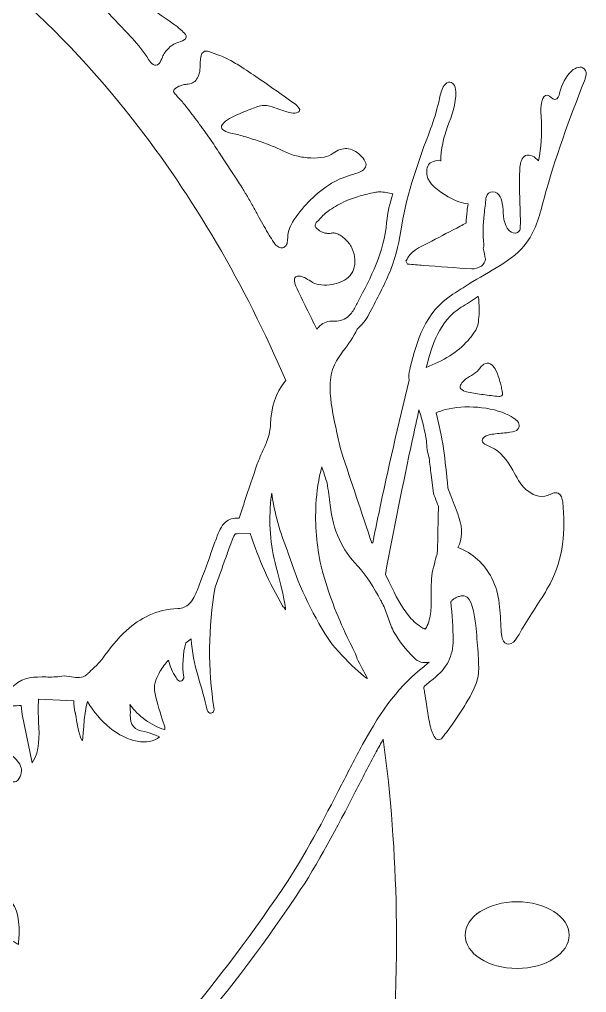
# Model space of a CAD drawing. Header units: millimetres. Extents: x 946 to 1411, y -1945 to 60.
# Drawn here: x 1267.4 to 1377.4, y -255.8 to -66.9 of the extents above; entities that cross this region are included whole.
import ezdxf

# ---------------------------------------------------------------- set-up
doc = ezdxf.new("R2010")
doc.units = ezdxf.units.MM
doc.header["$MEASUREMENT"] = 0
doc.layers.add('Layer 2', color=7, linetype='Continuous')

msp = doc.modelspace()

# ---------------------------------------------------------------- linework, layer by layer
at = {"layer": 'Layer 2', "lineweight": 0}
for points, knots in [([(1073.96, -201), (1072.9, -200.66), (1071.9, -200.04), (1071.29, -199.32), (1069.23, -196.92), (1066.5, -195.7), (1063.18, -195.7), (1063.12, -195.7), (1063.07, -195.7), (1063.02, -195.7), (1060.57, -195.7), (1059.36, -194.58), (1057.89, -192.39), (1057.17, -191.33), (1056.4, -190.29), (1055.66, -189.27), (1054.32, -187.44), (1052.95, -185.57), (1051.83, -183.54), (1051.25, -181.42), (1050.37, -179.5), (1049.22, -177.61), (1049.22, -177.61), (1049.22, -177.62), (1049.22, -177.62), (1049.2, -177.59), (1049.15, -177.5), (1049.14, -177.48), (1049.14, -177.48), (1048.96, -177.2), (1048.96, -177.2), (1048.84, -177.02), (1048.73, -176.83), (1048.61, -176.65), (1048.42, -176.36), (1048.16, -176.07), (1047.86, -175.81), (1047.86, -175.81), (1045.62, -172.97), (1045.62, -172.97), (1044.96, -171.66), (1044.33, -170.31), (1043.52, -169.09), (1042.75, -167.93), (1041.67, -167.06), (1040.49, -166.34), (1039.2, -165.54), (1037.82, -164.87), (1036.63, -163.91), (1036.63, -163.91), (1036.63, -163.91), (1036.63, -163.91), (1036.34, -163.64), (1036.08, -163.35), (1035.85, -163.02), (1035.8, -162.95), (1035.76, -162.88), (1035.71, -162.81), (1035.27, -161.04), (1034.95, -159.28), (1034.15, -157.63), (1033.38, -156.03), (1032.37, -154.57), (1031.32, -153.14), (1030.13, -151.53), (1028.88, -149.95), (1027.89, -148.21), (1027.88, -148.19), (1027.87, -148.18), (1027.86, -148.16), (1027.79, -148.01), (1027.72, -147.86), (1027.65, -147.7), (1027.49, -147.34), (1027.31, -147), (1027.11, -146.66), (1034.62, -125.97), (1044.54, -107.1), (1056.69, -90.42), (1071.48, -70.11), (1088.83, -54.08), (1108.24, -42.75), (1128.3, -31.06), (1149.71, -24.93), (1171.88, -24.53), (1172.64, -24.52), (1173.4, -24.51), (1174.16, -24.51), (1195.53, -24.51), (1216.36, -29.87), (1236.12, -40.47), (1255.93, -51.09), (1273.83, -66.5), (1289.33, -86.26), (1301.14, -101.32), (1311.09, -118.33), (1319.05, -137.01), (1319.03, -137.04), (1319, -137.08), (1318.97, -137.11), (1317.1, -139.48), (1316.22, -142.09), (1316.11, -145.55), (1316.07, -146.51), (1315.86, -147.57), (1315.46, -148.67), (1315.18, -149.43), (1314.84, -150.17), (1314.51, -150.89), (1314.17, -151.64), (1313.81, -152.41), (1313.54, -153.2), (1312.67, -155.66), (1311.87, -158.09), (1311.02, -160.67), (1310.68, -161.67), (1310.35, -162.69), (1310, -163.73), (1308.84, -163.6), (1308.01, -163.92), (1307.38, -164.5), (1306.55, -165.22), (1306.04, -166.39), (1305.59, -167.65), (1305.24, -168.61), (1304.89, -169.57), (1304.55, -170.53), (1303.71, -172.86), (1302.84, -175.28), (1301.91, -177.62), (1301.51, -178.65), (1301.04, -179.67), (1300.32, -180.39), (1299.76, -180.9), (1299.06, -181.24), (1298.12, -181.28), (1293.93, -181.46), (1290.76, -183.15), (1288.16, -185.52), (1286.36, -187.14), (1284.84, -189.09), (1283.43, -191.1), (1282.98, -191.73), (1282.39, -192.26), (1281.82, -192.78), (1281.43, -193.14), (1281.02, -193.5), (1280.66, -193.9), (1280.6, -193.97), (1280.54, -194.03), (1280.47, -194.09), (1279.54, -194.9), (1278.53, -194.72), (1277.47, -194.54), (1276.85, -194.43), (1276.21, -194.31), (1275.59, -194.42), (1274.59, -194.6), (1273.53, -194.58), (1272.5, -194.57), (1270.37, -194.55), (1268.19, -194.52), (1266.4, -196.15), (1266.15, -196.36), (1265.92, -196.6), (1265.69, -196.88), (1265.6, -196.93), (1265.47, -196.95), (1265.33, -196.96), (1265.24, -196.97), (1265.14, -196.98), (1265.05, -197), (1265.05, -197), (1264.66, -197.1), (1264.66, -197.1), (1261.99, -197.78), (1259.25, -198.49), (1257.16, -200.43), (1256.66, -200.88), (1256.19, -201.4), (1255.77, -202.01), (1255.74, -202.05), (1255.71, -202.09), (1255.67, -202.13), (1255.65, -202.14), (1255.63, -202.16), (1255.61, -202.18), (1255.57, -202.21), (1255.53, -202.25), (1255.49, -202.28), (1254.34, -203.36), (1253.19, -203.39), (1251.76, -202.36), (1250.6, -201.52), (1249.31, -200.8), (1247.93, -200.23), (1245.96, -199.41), (1244, -198.67), (1241.92, -197.89), (1241.1, -197.58), (1240.16, -197.23), (1239.32, -196.91), (1239.38, -196.79), (1239.44, -196.67), (1239.5, -196.55), (1239.5, -196.55), (1239.5, -196.55), (1239.5, -196.55), (1239.53, -196.51), (1239.55, -196.46), (1239.58, -196.41), (1239.59, -196.39), (1239.6, -196.37), (1239.61, -196.35), (1239.87, -195.86), (1240.13, -195.36), (1240.41, -194.88), (1240.96, -193.93), (1241.49, -192.97), (1242.01, -192), (1242.26, -191.52), (1242.52, -191.04), (1242.76, -190.55), (1243.26, -189.58), (1243.74, -188.6), (1244.2, -187.61), (1244.88, -186.13), (1245.53, -184.64), (1246.13, -183.13), (1250.35, -172.56), (1252.49, -161.3), (1252.43, -149.88), (1252.42, -148.25), (1252.37, -146.62), (1252.27, -144.98), (1252.24, -144.38), (1252.19, -143.79), (1252.14, -143.19), (1252.13, -143), (1252.11, -142.82), (1252.1, -142.63), (1252.06, -142.22), (1251.39, -136.2), (1251.31, -135.74), (1251.29, -135.62), (1251.27, -135.49), (1251.25, -135.36), (1251.04, -134.15), (1250.81, -132.95), (1250.55, -131.76), (1250.54, -131.7), (1250.28, -130.52), (1250.15, -130), (1250.13, -129.89), (1250.1, -129.78), (1250.08, -129.67), (1249.96, -129.18), (1249.84, -128.69), (1249.71, -128.21), (1249.68, -128.1), (1249.66, -127.99), (1249.63, -127.89), (1249.49, -127.38), (1249.36, -126.87), (1249.21, -126.37), (1249.19, -126.29), (1249.17, -126.22), (1249.15, -126.15), (1248.47, -123.76), (1247.69, -121.41), (1246.81, -119.09), (1246.8, -119.09), (1246.8, -119.09), (1246.8, -119.09), (1246.59, -118.51), (1246.36, -117.94), (1246.13, -117.37), (1246.12, -117.35), (1246.11, -117.33), (1246.1, -117.31), (1243.17, -110.09), (1239.26, -103.28), (1234.43, -97.03), (1226.96, -87.36), (1218.24, -79.9), (1208.5, -74.86), (1198.64, -69.76), (1187.59, -67.06), (1175.66, -66.85), (1175.16, -66.84), (1174.67, -66.83), (1174.18, -66.83), (1155.63, -66.83), (1139.11, -73.24), (1124.98, -85.89), (1123.51, -87.21), (1122.06, -88.59), (1120.64, -90.04), (1113.19, -97.65), (1107.32, -106.61), (1103.19, -116.67), (1102.1, -119.34), (1101.14, -122.06), (1100.32, -124.82), (1100.31, -124.84), (1100.31, -124.86), (1100.3, -124.87), (1099.87, -126.31), (1099.48, -127.77), (1099.12, -129.23), (1099.12, -129.23), (1099.12, -129.23), (1099.12, -129.24), (1099.02, -129.67), (1098.92, -130.11), (1098.82, -130.54), (1098.79, -130.66), (1098.76, -130.78), (1098.74, -130.9), (1098.65, -131.31), (1098.55, -131.73), (1098.47, -132.14), (1098.45, -132.25), (1098.43, -132.36), (1098.4, -132.46), (1098.25, -133.24), (1098.1, -134.02), (1097.96, -134.81), (1097.93, -134.95), (1097.91, -135.1), (1097.88, -135.24), (1097.83, -135.57), (1097.77, -135.9), (1097.72, -136.24), (1097.68, -136.49), (1097.64, -136.75), (1097.6, -137.01), (1097.56, -137.31), (1097.51, -137.62), (1097.47, -137.92), (1097.43, -138.24), (1097.38, -138.55), (1097.34, -138.87), (1097.31, -139.13), (1097.28, -139.39), (1097.24, -139.65), (1097.18, -140.2), (1097.12, -140.75), (1097.06, -141.31), (1097.04, -141.5), (1097.03, -141.69), (1097.01, -141.88), (1096.97, -142.29), (1096.93, -142.71), (1096.9, -143.13), (1096.88, -143.34), (1096.86, -143.56), (1096.85, -143.78), (1096.82, -144.19), (1096.79, -144.6), (1096.77, -145.02), (1096.76, -145.21), (1096.74, -145.4), (1096.73, -145.59), (1096.7, -146.19), (1096.67, -146.79), (1096.65, -147.4), (1096.65, -147.4), (1096.65, -147.4), (1096.65, -147.4), (1096.61, -148.73), (1096.59, -150.06), (1096.61, -151.39), (1096.62, -152.71), (1096.66, -154.04), (1096.73, -155.36), (1097.16, -163.27), (1098.63, -171.04), (1101.13, -178.53), (1104.57, -188.87), (1109.82, -198.24), (1116.73, -206.38), (1117.08, -206.79), (1117.43, -207.21), (1117.78, -207.63), (1118.13, -208.06), (1118.48, -208.49), (1118.85, -208.94), (1118.85, -208.95), (1118.86, -208.96), (1118.87, -208.97), (1119.2, -209.37), (1119.53, -209.78), (1119.89, -210.22), (1118.03, -210.33), (1116.19, -210.43), (1114.41, -210.53), (1110.2, -210.75), (1106.21, -210.97), (1102.21, -211.38), (1096.05, -212.01), (1091.49, -211.18), (1087.43, -208.69), (1086.85, -208.33), (1086.11, -208.23), (1085.4, -208.13), (1084.88, -208.06), (1084.35, -207.99), (1083.87, -207.82), (1083.87, -207.82), (1083.7, -207.76), (1083.7, -207.76), (1082.72, -207.42), (1081.6, -207.03), (1081.07, -206.29), (1079.16, -203.65), (1076.84, -201.92), (1073.96, -201)], [0, 0, 0, 0, 1, 1, 1, 2, 2, 2, 3, 3, 3, 4, 4, 4, 5, 5, 5, 6, 6, 6, 7, 7, 7, 8, 8, 8, 9, 9, 9, 10, 10, 10, 11, 11, 11, 12, 12, 12, 13, 13, 13, 14, 14, 14, 15, 15, 15, 16, 16, 16, 17, 17, 17, 18, 18, 18, 19, 19, 19, 20, 20, 20, 21, 21, 21, 22, 22, 22, 23, 23, 23, 24, 24, 24, 25, 25, 25, 26, 26, 26, 27, 27, 27, 28, 28, 28, 29, 29, 29, 30, 30, 30, 31, 31, 31, 32, 32, 32, 33, 33, 33, 34, 34, 34, 35, 35, 35, 36, 36, 36, 37, 37, 37, 38, 38, 38, 39, 39, 39, 40, 40, 40, 41, 41, 41, 42, 42, 42, 43, 43, 43, 44, 44, 44, 45, 45, 45, 46, 46, 46, 47, 47, 47, 48, 48, 48, 49, 49, 49, 50, 50, 50, 51, 51, 51, 52, 52, 52, 53, 53, 53, 54, 54, 54, 55, 55, 55, 56, 56, 56, 57, 57, 57, 58, 58, 58, 59, 59, 59, 60, 60, 60, 61, 61, 61, 62, 62, 62, 63, 63, 63, 64, 64, 64, 65, 65, 65, 66, 66, 66, 67, 67, 67, 68, 68, 68, 69, 69, 69, 70, 70, 70, 71, 71, 71, 72, 72, 72, 73, 73, 73, 74, 74, 74, 75, 75, 75, 76, 76, 76, 77, 77, 77, 78, 78, 78, 79, 79, 79, 80, 80, 80, 81, 81, 81, 82, 82, 82, 83, 83, 83, 84, 84, 84, 85, 85, 85, 86, 86, 86, 87, 87, 87, 88, 88, 88, 89, 89, 89, 90, 90, 90, 91, 91, 91, 92, 92, 92, 93, 93, 93, 94, 94, 94, 95, 95, 95, 96, 96, 96, 97, 97, 97, 98, 98, 98, 99, 99, 99, 100, 100, 100, 101, 101, 101, 102, 102, 102, 103, 103, 103, 104, 104, 104, 105, 105, 105, 106, 106, 106, 107, 107, 107, 108, 108, 108, 109, 109, 109, 110, 110, 110, 111, 111, 111, 112, 112, 112, 113, 113, 113, 114, 114, 114, 115, 115, 115, 116, 116, 116, 117, 117, 117, 118, 118, 118, 119, 119, 119, 120, 120, 120, 121, 121, 121, 122, 122, 122, 123, 123, 123, 124, 124, 124, 125, 125, 125, 126, 126, 126, 127, 127, 127, 128, 128, 128, 129, 129, 129, 130, 130, 130, 131, 131, 131, 132, 132, 132, 133, 133, 133, 134, 134, 134, 135, 135, 135, 136, 136, 136, 137, 137, 137, 138, 138, 138, 139, 139, 139, 139]), ([(1290.94, -63.38), (1293.03, -64.83), (1295.12, -66.27), (1297.21, -67.72), (1297.72, -68.08), (1298.22, -68.47), (1298.69, -68.88), (1299.02, -69.16), (1299.32, -69.47), (1299.61, -69.79), (1299.74, -69.94), (1299.78, -70.15), (1299.72, -70.35), (1299.47, -71.13), (1297.95, -71.32), (1297.33, -71.69), (1296.97, -71.9), (1296.64, -72.15), (1296.34, -72.44), (1295.81, -72.94), (1295.39, -73.54), (1295.11, -74.21), (1294.93, -74.64), (1294.79, -75.1), (1294.47, -75.44), (1293.65, -76.31), (1292.87, -75.31), (1292.43, -74.63), (1291.48, -73.18), (1290.42, -71.81), (1289.24, -70.54), (1282.97, -63.7), (1276.26, -57.26), (1269.2, -51.23), (1262.22, -45.28), (1254.78, -40.02), (1247.46, -34.51), (1247.15, -34.27), (1246.84, -34.04), (1246.53, -33.8), (1246.34, -33.66), (1246.14, -33.49), (1246.08, -33.26), (1245.93, -32.59), (1246.95, -32.36), (1247.61, -32.55), (1249.8, -33.17), (1251.59, -34.69), (1253.33, -36.15), (1265.26, -46.17), (1278.16, -54.58), (1290.94, -63.38)], [0, 0, 0, 0, 1, 1, 1, 2, 2, 2, 3, 3, 3, 4, 4, 4, 5, 5, 5, 6, 6, 6, 7, 7, 7, 8, 8, 8, 9, 9, 9, 10, 10, 10, 11, 11, 11, 12, 12, 12, 13, 13, 13, 14, 14, 14, 15, 15, 15, 16, 16, 16, 17, 17, 17, 17]), ([(1300.93, -79.21), (1301.26, -79.04), (1301.54, -78.79), (1301.76, -78.49), (1302, -78.15), (1302.18, -77.76), (1302.28, -77.35), (1302.39, -76.86), (1302.45, -76.36), (1302.45, -75.86), (1302.45, -75.58), (1302.46, -75.31), (1302.48, -75.04), (1302.5, -74.79), (1302.53, -74.53), (1302.58, -74.28), (1302.61, -74.07), (1302.66, -73.87), (1302.71, -73.67), (1302.74, -73.56), (1302.8, -73.46), (1302.88, -73.37), (1303, -73.26), (1303.13, -73.16), (1303.27, -73.07), (1303.37, -73.01), (1303.49, -72.99), (1303.6, -73.01), (1303.78, -73.03), (1303.95, -73.08), (1304.12, -73.13), (1304.81, -73.37), (1305.5, -73.61), (1306.18, -73.85), (1306.84, -74.09), (1307.48, -74.37), (1308.09, -74.71), (1308.92, -75.16), (1309.73, -75.65), (1310.53, -76.16), (1311.75, -76.94), (1312.96, -77.75), (1314.16, -78.58), (1316.32, -80.08), (1318.47, -81.59), (1320.62, -83.11), (1321.04, -83.4), (1321.4, -83.77), (1321.69, -84.19), (1321.77, -84.31), (1321.8, -84.46), (1321.76, -84.59), (1321.72, -84.73), (1321.62, -84.84), (1321.49, -84.9), (1321.07, -85.09), (1320.59, -85.14), (1320.13, -85.04), (1319.36, -84.87), (1318.6, -84.64), (1317.86, -84.36), (1317.23, -84.12), (1316.6, -83.9), (1315.95, -83.71), (1315.58, -83.59), (1315.19, -83.55), (1314.8, -83.57), (1314.39, -83.59), (1313.98, -83.67), (1313.59, -83.8), (1312.82, -84.08), (1312.06, -84.37), (1311.3, -84.67), (1310.23, -85.11), (1309.18, -85.59), (1308.15, -86.11), (1307.58, -86.4), (1307.09, -86.82), (1306.7, -87.32), (1306.49, -87.61), (1306.53, -88.01), (1306.8, -88.25), (1307.17, -88.58), (1307.63, -88.8), (1308.12, -88.89), (1308.94, -89.05), (1309.76, -89.25), (1310.57, -89.48), (1311.57, -89.77), (1312.56, -90.07), (1313.54, -90.41), (1314.51, -90.74), (1315.48, -91.09), (1316.44, -91.47), (1317.19, -91.76), (1317.92, -92.09), (1318.64, -92.46), (1319.43, -92.86), (1320.27, -93.17), (1321.14, -93.38), (1322.06, -93.61), (1323, -93.74), (1323.94, -93.78), (1324.8, -93.82), (1325.67, -93.77), (1326.51, -93.63), (1327.15, -93.52), (1327.76, -93.26), (1328.27, -92.87), (1328.68, -92.56), (1329.13, -92.32), (1329.61, -92.14), (1330.03, -91.98), (1330.48, -91.92), (1330.93, -91.95), (1331.39, -91.98), (1331.84, -92.11), (1332.24, -92.33), (1332.71, -92.57), (1333.14, -92.88), (1333.53, -93.25), (1333.92, -93.61), (1334.25, -94.04), (1334.5, -94.51), (1334.68, -94.83), (1334.69, -95.22), (1334.52, -95.55), (1334.33, -95.94), (1334.01, -96.25), (1333.62, -96.43), (1332.96, -96.72), (1332.29, -96.96), (1331.59, -97.14), (1330.13, -97.53), (1328.74, -98.16), (1327.48, -99), (1326.01, -99.98), (1324.66, -101.11), (1323.43, -102.37), (1322.28, -103.56), (1321.26, -104.86), (1320.39, -106.26), (1319.76, -107.28), (1319.42, -108.46), (1319.42, -109.66), (1319.42, -109.98), (1319.35, -110.3), (1319.22, -110.59), (1319.1, -110.84), (1318.9, -111.04), (1318.66, -111.15), (1318.42, -111.26), (1318.15, -111.28), (1317.9, -111.19), (1317.62, -111.1), (1317.36, -110.93), (1317.16, -110.72), (1316.99, -110.53), (1316.84, -110.34), (1316.7, -110.13), (1316.41, -109.67), (1316.13, -109.21), (1315.85, -108.74), (1315.51, -108.19), (1315.18, -107.63), (1314.87, -107.07), (1314.52, -106.47), (1314.19, -105.86), (1313.86, -105.25), (1313.51, -104.6), (1313.15, -103.96), (1312.79, -103.32), (1312.4, -102.64), (1312.01, -101.96), (1311.62, -101.28), (1311.26, -100.66), (1310.89, -100.05), (1310.51, -99.44), (1310.25, -99), (1309.98, -98.58), (1309.69, -98.15), (1309.43, -97.76), (1309.17, -97.36), (1308.9, -96.97), (1308.58, -96.47), (1308.25, -95.97), (1307.92, -95.47), (1307.58, -94.96), (1307.25, -94.45), (1306.91, -93.93), (1306.62, -93.48), (1306.33, -93.03), (1306.04, -92.58), (1305.4, -91.6), (1304.75, -90.63), (1304.08, -89.67), (1303.32, -88.59), (1302.54, -87.52), (1301.75, -86.45), (1301.02, -85.47), (1300.28, -84.51), (1299.53, -83.55), (1299.07, -82.97), (1298.59, -82.41), (1298.07, -81.88), (1297.86, -81.66), (1297.66, -81.44), (1297.46, -81.2), (1297.37, -81.09), (1297.31, -80.95), (1297.3, -80.81), (1297.29, -80.68), (1297.33, -80.56), (1297.42, -80.47), (1297.56, -80.33), (1297.72, -80.21), (1297.89, -80.1), (1298.03, -80.01), (1298.18, -79.93), (1298.34, -79.86), (1298.51, -79.79), (1298.69, -79.72), (1298.87, -79.66), (1299.05, -79.61), (1299.23, -79.56), (1299.41, -79.52), (1299.56, -79.49), (1299.72, -79.48), (1299.87, -79.48), (1300.24, -79.47), (1300.6, -79.38), (1300.93, -79.21)], [0, 0, 0, 0, 1, 1, 1, 2, 2, 2, 3, 3, 3, 4, 4, 4, 5, 5, 5, 6, 6, 6, 7, 7, 7, 8, 8, 8, 9, 9, 9, 10, 10, 10, 11, 11, 11, 12, 12, 12, 13, 13, 13, 14, 14, 14, 15, 15, 15, 16, 16, 16, 17, 17, 17, 18, 18, 18, 19, 19, 19, 20, 20, 20, 21, 21, 21, 22, 22, 22, 23, 23, 23, 24, 24, 24, 25, 25, 25, 26, 26, 26, 27, 27, 27, 28, 28, 28, 29, 29, 29, 30, 30, 30, 31, 31, 31, 32, 32, 32, 33, 33, 33, 34, 34, 34, 35, 35, 35, 36, 36, 36, 37, 37, 37, 38, 38, 38, 39, 39, 39, 40, 40, 40, 41, 41, 41, 42, 42, 42, 43, 43, 43, 44, 44, 44, 45, 45, 45, 46, 46, 46, 47, 47, 47, 48, 48, 48, 49, 49, 49, 50, 50, 50, 51, 51, 51, 52, 52, 52, 53, 53, 53, 54, 54, 54, 55, 55, 55, 56, 56, 56, 57, 57, 57, 58, 58, 58, 59, 59, 59, 60, 60, 60, 61, 61, 61, 62, 62, 62, 63, 63, 63, 64, 64, 64, 65, 65, 65, 66, 66, 66, 67, 67, 67, 68, 68, 68, 69, 69, 69, 70, 70, 70, 71, 71, 71, 72, 72, 72, 73, 73, 73, 74, 74, 74, 75, 75, 75, 76, 76, 76, 77, 77, 77, 77]), ([(1341.59, -106.82), (1342.66, -100.39), (1344.87, -94.23), (1347.17, -88.15), (1347.81, -86.44), (1348.31, -84.71), (1348.77, -82.93), (1348.99, -82.03), (1349.09, -81.09), (1349.49, -80.3), (1349.77, -79.48), (1350.75, -78.51), (1351.58, -79.37), (1351.95, -79.76), (1352.05, -80.34), (1352.07, -80.89), (1352.16, -83.25), (1351.28, -85.49), (1350.48, -87.67), (1349.68, -89.86), (1349.16, -92.08), (1349.17, -94.43), (1349.17, -93.89), (1347.16, -94.64), (1346.95, -94.85), (1346.39, -95.46), (1346.37, -96.45), (1346.49, -97.22), (1346.68, -98.58), (1348.69, -100.26), (1350.58, -101.32), (1352.04, -102.13), (1353.4, -102.61), (1354.45, -102.7), (1354.38, -103.17), (1354.32, -103.64), (1354.26, -104.07), (1354.16, -104.86), (1354.1, -105.64), (1354.07, -106.43), (1353.69, -106.63), (1353.31, -106.83), (1352.94, -107.02), (1351.08, -107.99), (1349.24, -108.96), (1347.39, -109.94), (1345.76, -110.81), (1343.72, -111.45), (1342.79, -113.12), (1342.66, -113.35), (1342.54, -113.58), (1342.4, -113.78), (1342.4, -113.78), (1342.72, -114.4), (1342.72, -114.4), (1343.73, -114.48), (1344.74, -114.56), (1345.76, -114.64), (1348.85, -114.87), (1352.04, -115.12), (1355.19, -115.31), (1355.76, -115.34), (1356.47, -115.14), (1357.03, -114.77), (1357.43, -114.5), (1357.9, -113.83), (1357.83, -113.45), (1357.7, -112.73), (1357.56, -112), (1357.41, -111.28), (1357.48, -111.07), (1357.51, -110.83), (1357.49, -110.57), (1357.33, -108.62), (1357.34, -106.67), (1357.56, -104.73), (1357.62, -104.19), (1357.7, -103.66), (1357.79, -103.13), (1357.96, -102.2), (1357.62, -100.89), (1358.82, -100.44), (1359.38, -100.22), (1360.04, -100.49), (1360.44, -100.94), (1360.83, -101.39), (1361.01, -102), (1361.1, -102.59), (1361.37, -104.23), (1361.15, -106.03), (1362.05, -107.42), (1362.32, -107.84), (1362.71, -108.22), (1363.2, -108.34), (1363.69, -108.46), (1364.27, -108.26), (1364.48, -107.8), (1364.58, -107.59), (1364.59, -107.34), (1364.59, -107.1), (1364.67, -103.25), (1364.22, -99.4), (1364.53, -95.56), (1364.6, -94.69), (1364.81, -93.67), (1365.61, -93.32), (1366.49, -92.93), (1367.45, -93.62), (1368.12, -94.31), (1368.62, -91.75), (1368.81, -89.12), (1368.68, -86.52), (1368.61, -85.22), (1368.46, -83.9), (1368.81, -82.65), (1368.95, -82.12), (1369.32, -81.53), (1369.86, -81.6), (1370.42, -81.66), (1370.75, -82.42), (1371.31, -82.41), (1371.87, -82.41), (1372.1, -81.73), (1372.23, -81.19), (1372.6, -79.55), (1373.36, -77.96), (1374.61, -76.84), (1375.28, -76.25), (1376.36, -75.83), (1377, -76.44), (1377.44, -76.86), (1377.42, -77.5), (1377.26, -78.12), (1377.2, -78.35), (1377.12, -78.57), (1377.04, -78.77), (1374.11, -86.26), (1371.32, -93.81), (1369.23, -101.57), (1368.43, -104.56), (1367.69, -107.66), (1365.87, -110.16), (1363.16, -113.92), (1358.45, -115.78), (1354.67, -118.23), (1353.69, -118.86), (1352.58, -119.57), (1351.52, -120.24), (1345.99, -123.72), (1344.53, -129.41), (1343.24, -134.44), (1343.24, -134.44), (1343.13, -134.87), (1343.13, -134.87), (1342.95, -135.57), (1342.93, -136.27), (1343.02, -136.96), (1340.9, -145.56), (1338.93, -154.19), (1337.11, -162.86), (1336.72, -164.74), (1336.33, -166.61), (1335.95, -168.49), (1335.89, -168.51), (1335.83, -168.54), (1335.78, -168.58), (1333.79, -162.67), (1331.82, -156.76), (1329.86, -150.82), (1329.48, -149.32), (1329.14, -147.81), (1328.82, -146.29), (1328.29, -143.75), (1327.7, -141.13), (1327.67, -138.53), (1327.66, -137.12), (1327.82, -135.7), (1328.32, -134.39), (1328.77, -133.24), (1329.47, -132.24), (1330.21, -131.26), (1331.2, -129.92), (1332.29, -128.56), (1332.9, -127.02), (1333.87, -126.24), (1334.63, -125.22), (1335.21, -124.13), (1335.21, -124.13), (1335.7, -123.2), (1335.7, -123.2), (1337.03, -120.65), (1338.37, -118.1), (1339.44, -115.43), (1340.57, -112.59), (1341.09, -109.8), (1341.59, -106.82)], [0, 0, 0, 0, 1, 1, 1, 2, 2, 2, 3, 3, 3, 4, 4, 4, 5, 5, 5, 6, 6, 6, 7, 7, 7, 8, 8, 8, 9, 9, 9, 10, 10, 10, 11, 11, 11, 12, 12, 12, 13, 13, 13, 14, 14, 14, 15, 15, 15, 16, 16, 16, 17, 17, 17, 18, 18, 18, 19, 19, 19, 20, 20, 20, 21, 21, 21, 22, 22, 22, 23, 23, 23, 24, 24, 24, 25, 25, 25, 26, 26, 26, 27, 27, 27, 28, 28, 28, 29, 29, 29, 30, 30, 30, 31, 31, 31, 32, 32, 32, 33, 33, 33, 34, 34, 34, 35, 35, 35, 36, 36, 36, 37, 37, 37, 38, 38, 38, 39, 39, 39, 40, 40, 40, 41, 41, 41, 42, 42, 42, 43, 43, 43, 44, 44, 44, 45, 45, 45, 46, 46, 46, 47, 47, 47, 48, 48, 48, 49, 49, 49, 50, 50, 50, 51, 51, 51, 52, 52, 52, 53, 53, 53, 54, 54, 54, 55, 55, 55, 56, 56, 56, 57, 57, 57, 58, 58, 58, 59, 59, 59, 60, 60, 60, 61, 61, 61, 62, 62, 62, 63, 63, 63, 64, 64, 64, 65, 65, 65, 65]), ([(1336.29, -100.47), (1336.6, -100.42), (1336.92, -100.38), (1337.23, -100.38), (1338.12, -100.37), (1338.99, -100.5), (1339.84, -100.75), (1339.25, -102.54), (1338.81, -104.38), (1338.65, -106.29), (1338.17, -112.06), (1335.56, -117.01), (1333.04, -121.8), (1332.88, -122.11), (1332.71, -122.42), (1332.55, -122.73), (1332.18, -123.44), (1331.77, -124), (1331.31, -124.44), (1330.55, -125.12), (1329.66, -125.46), (1328.59, -125.46), (1328.52, -125.46), (1328.44, -125.45), (1328.36, -125.45), (1327.3, -125.4), (1326.44, -125.7), (1325.7, -126.38), (1325.5, -126.56), (1325.3, -126.77), (1325.11, -127.01), (1324.43, -125.67), (1323.76, -124.34), (1323.1, -122.99), (1322.39, -121.56), (1321.7, -120.12), (1321.02, -118.67), (1320.83, -118.27), (1320.73, -117.83), (1320.73, -117.38), (1320.73, -117.17), (1320.83, -116.98), (1321, -116.87), (1321.2, -116.75), (1321.43, -116.69), (1321.66, -116.72), (1322.02, -116.76), (1322.37, -116.86), (1322.69, -117.02), (1323.11, -117.22), (1323.52, -117.46), (1323.9, -117.73), (1324.38, -118.07), (1324.92, -118.29), (1325.5, -118.38), (1326.18, -118.49), (1326.88, -118.5), (1327.57, -118.43), (1328.27, -118.35), (1328.97, -118.18), (1329.64, -117.92), (1330.23, -117.69), (1330.78, -117.36), (1331.25, -116.93), (1331.7, -116.52), (1332.03, -116.01), (1332.22, -115.44), (1332.43, -114.81), (1332.52, -114.14), (1332.48, -113.48), (1332.44, -112.77), (1332.27, -112.08), (1331.98, -111.44), (1331.7, -110.8), (1331.3, -110.22), (1330.81, -109.73), (1330.56, -109.48), (1330.3, -109.26), (1330.03, -109.05), (1329.79, -108.87), (1329.53, -108.71), (1329.25, -108.59), (1329.02, -108.48), (1328.78, -108.4), (1328.53, -108.36), (1328.32, -108.32), (1328.11, -108.33), (1327.9, -108.38), (1327.72, -108.43), (1327.53, -108.45), (1327.34, -108.44), (1327.12, -108.43), (1326.9, -108.4), (1326.68, -108.35), (1326.46, -108.3), (1326.24, -108.23), (1326.03, -108.14), (1325.84, -108.06), (1325.66, -107.95), (1325.49, -107.83), (1325.27, -107.66), (1325.06, -107.47), (1324.88, -107.26), (1324.77, -107.13), (1324.73, -106.95), (1324.78, -106.79), (1324.84, -106.58), (1324.95, -106.38), (1325.1, -106.21), (1325.48, -105.79), (1325.88, -105.38), (1326.28, -104.97), (1326.59, -104.65), (1326.93, -104.37), (1327.29, -104.11), (1327.75, -103.79), (1328.23, -103.48), (1328.72, -103.19), (1329.24, -102.88), (1329.77, -102.59), (1330.31, -102.33), (1330.81, -102.09), (1331.31, -101.88), (1331.83, -101.69), (1332.33, -101.51), (1332.83, -101.35), (1333.34, -101.2), (1333.85, -101.04), (1334.37, -100.9), (1334.9, -100.78), (1335.36, -100.66), (1335.83, -100.56), (1336.29, -100.47)], [0, 0, 0, 0, 1, 1, 1, 2, 2, 2, 3, 3, 3, 4, 4, 4, 5, 5, 5, 6, 6, 6, 7, 7, 7, 8, 8, 8, 9, 9, 9, 10, 10, 10, 11, 11, 11, 12, 12, 12, 13, 13, 13, 14, 14, 14, 15, 15, 15, 16, 16, 16, 17, 17, 17, 18, 18, 18, 19, 19, 19, 20, 20, 20, 21, 21, 21, 22, 22, 22, 23, 23, 23, 24, 24, 24, 25, 25, 25, 26, 26, 26, 27, 27, 27, 28, 28, 28, 29, 29, 29, 30, 30, 30, 31, 31, 31, 32, 32, 32, 33, 33, 33, 34, 34, 34, 35, 35, 35, 36, 36, 36, 37, 37, 37, 38, 38, 38, 39, 39, 39, 40, 40, 40, 41, 41, 41, 42, 42, 42, 43, 43, 43, 44, 44, 44, 44]), ([(1356.5, -125.23), (1356.46, -125.69), (1356.37, -126.14), (1356.21, -126.58), (1356.06, -127), (1355.85, -127.39), (1355.6, -127.75), (1355.24, -128.26), (1354.85, -128.74), (1354.44, -129.21), (1353.41, -130.37), (1352.22, -131.38), (1350.89, -132.2), (1349.45, -133.09), (1347.92, -133.85), (1346.33, -134.46), (1347.49, -129.99), (1348.83, -125.48), (1353.12, -122.78), (1354.18, -122.11), (1355.26, -121.42), (1356.3, -120.75), (1356.35, -120.72), (1356.39, -120.68), (1356.44, -120.65), (1356.55, -121.48), (1356.61, -122.31), (1356.6, -123.14), (1356.6, -123.84), (1356.57, -124.53), (1356.5, -125.23)], [0, 0, 0, 0, 1, 1, 1, 2, 2, 2, 3, 3, 3, 4, 4, 4, 5, 5, 5, 6, 6, 6, 7, 7, 7, 8, 8, 8, 9, 9, 9, 10, 10, 10, 10]), ([(1356.78, -134.56), (1356.99, -134.29), (1357.21, -134.03), (1357.49, -133.84), (1358.39, -133.23), (1359.24, -133.94), (1359.69, -134.73), (1360.02, -135.33), (1360.29, -135.96), (1360.48, -136.61), (1360.6, -137), (1360.7, -137.38), (1360.8, -137.77), (1360.88, -138.11), (1360.96, -138.45), (1361.02, -138.79), (1361.07, -139.07), (1361.12, -139.35), (1361.16, -139.63), (1361.17, -139.72), (1361.14, -139.8), (1361.08, -139.86), (1360.9, -140.04), (1360.66, -140.12), (1360.42, -140.1), (1359.41, -139.99), (1358.4, -139.87), (1357.39, -139.73), (1356.42, -139.6), (1355.45, -139.45), (1354.49, -139.28), (1354.06, -139.2), (1353.65, -139.05), (1353.28, -138.82), (1352.49, -138.33), (1353.15, -137.52), (1353.63, -137.04), (1354.5, -136.17), (1355.7, -135.85), (1356.52, -134.88), (1356.61, -134.77), (1356.7, -134.67), (1356.78, -134.56)], [0, 0, 0, 0, 1, 1, 1, 2, 2, 2, 3, 3, 3, 4, 4, 4, 5, 5, 5, 6, 6, 6, 7, 7, 7, 8, 8, 8, 9, 9, 9, 10, 10, 10, 11, 11, 11, 12, 12, 12, 13, 13, 13, 14, 14, 14, 14]), ([(1362.38, -143.75), (1362.97, -144.06), (1363.52, -144.44), (1364.02, -144.89), (1364.32, -145.16), (1364.45, -145.58), (1364.35, -145.97), (1364.26, -146.38), (1363.96, -146.7), (1363.56, -146.82), (1362.91, -147.02), (1362.23, -147.14), (1361.55, -147.17), (1360.61, -147.23), (1359.66, -147.33), (1358.73, -147.5), (1358.21, -147.59), (1357.74, -147.84), (1357.37, -148.21), (1357.26, -148.33), (1357.2, -148.49), (1357.2, -148.65), (1357.21, -148.81), (1357.28, -148.96), (1357.4, -149.07), (1357.83, -149.45), (1358.32, -149.74), (1358.85, -149.94), (1360.81, -150.69), (1362.13, -152.65), (1363.11, -154.4), (1363.85, -155.73), (1364.57, -157.11), (1365.68, -158.15), (1366.8, -159.18), (1368.43, -159.81), (1369.87, -159.32), (1370.56, -159.08), (1371.28, -158.59), (1371.95, -158.88), (1372.58, -159.16), (1372.75, -159.95), (1372.83, -160.64), (1373.4, -166.13), (1372.96, -171.52), (1370.36, -176.46), (1368.81, -179.38), (1366.85, -182.07), (1365.13, -184.89), (1364.6, -185.77), (1363.57, -188.17), (1362.39, -188.21), (1361.06, -188.26), (1360.92, -186.37), (1360.86, -185.44), (1360.63, -181.91), (1360.73, -178.63), (1359.05, -175.38), (1357.66, -172.69), (1355.32, -170.44), (1352.47, -169.44), (1353.33, -167.76), (1353.41, -165.77), (1352.69, -163.63), (1352.22, -162.24), (1351.69, -160.86), (1351.17, -159.52), (1350.95, -158.95), (1350.73, -158.39), (1350.52, -157.82), (1350.52, -157.82), (1350.53, -157.82), (1350.53, -157.82), (1350.02, -152.43), (1349.49, -147.74), (1348.23, -143.27), (1348.8, -143.04), (1349.49, -142.78), (1350.07, -142.63), (1353.67, -141.71), (1359.04, -142.01), (1362.38, -143.75)], [0, 0, 0, 0, 1, 1, 1, 2, 2, 2, 3, 3, 3, 4, 4, 4, 5, 5, 5, 6, 6, 6, 7, 7, 7, 8, 8, 8, 9, 9, 9, 10, 10, 10, 11, 11, 11, 12, 12, 12, 13, 13, 13, 14, 14, 14, 15, 15, 15, 16, 16, 16, 17, 17, 17, 18, 18, 18, 19, 19, 19, 20, 20, 20, 21, 21, 21, 22, 22, 22, 23, 23, 23, 24, 24, 24, 25, 25, 25, 26, 26, 26, 27, 27, 27, 27]), ([(1346.39, -148.72), (1346.4, -149.88), (1346.59, -150.97), (1346.89, -152.04), (1347.03, -153.1), (1347.15, -154.18), (1347.27, -155.3), (1347.27, -155.3), (1347.71, -158.88), (1347.71, -158.88), (1347.93, -159.45), (1348.15, -160.03), (1348.37, -160.6), (1348.48, -160.88), (1348.59, -161.17), (1348.7, -161.46), (1348.69, -162.29), (1348.67, -163.13), (1348.65, -163.94), (1348.64, -164.44), (1348.62, -164.95), (1348.61, -165.45), (1348.6, -165.92), (1348.59, -166.4), (1348.59, -166.87), (1348.57, -167.92), (1348.56, -169.01), (1348.49, -170.08), (1348.48, -170.29), (1348.46, -170.51), (1348.44, -170.72), (1348.2, -171.37), (1348.04, -172.02), (1347.92, -172.66), (1347.42, -174.14), (1347.31, -175.73), (1347.29, -177.3), (1347.29, -177.66), (1347.29, -178.02), (1347.3, -178.38), (1347.26, -179), (1347.25, -179.63), (1347.27, -180.27), (1347.28, -180.42), (1347.29, -180.57), (1347.3, -180.72), (1347.26, -181.78), (1347.14, -182.83), (1346.82, -183.84), (1346.66, -184.35), (1346.44, -184.84), (1346.15, -185.3), (1345.82, -185.15), (1345.51, -184.97), (1345.27, -184.82), (1344.35, -184.24), (1343.57, -183.49), (1342.89, -182.65), (1341.41, -180.81), (1340.36, -178.64), (1339.31, -176.53), (1339, -175.9), (1338.7, -175.27), (1338.4, -174.64), (1340.05, -165.86), (1341.81, -157.1), (1343.68, -148.36), (1344.09, -146.47), (1344.5, -144.58), (1344.92, -142.69), (1344.94, -142.76), (1344.96, -142.83), (1344.99, -142.9), (1345.58, -144.77), (1346.03, -146.7), (1346.39, -148.72)], [0, 0, 0, 0, 1, 1, 1, 2, 2, 2, 3, 3, 3, 4, 4, 4, 5, 5, 5, 6, 6, 6, 7, 7, 7, 8, 8, 8, 9, 9, 9, 10, 10, 10, 11, 11, 11, 12, 12, 12, 13, 13, 13, 14, 14, 14, 15, 15, 15, 16, 16, 16, 17, 17, 17, 18, 18, 18, 19, 19, 19, 20, 20, 20, 21, 21, 21, 22, 22, 22, 23, 23, 23, 24, 24, 24, 25, 25, 25, 25]), ([(1269.8, -298.95), (1270.02, -300.34), (1270.26, -302.15), (1270.16, -303.88), (1270.16, -303.88), (1270.14, -304.22), (1270.14, -304.22), (1270.02, -306.23), (1269.89, -308.31), (1269.28, -309.89), (1267.24, -315.18), (1266.54, -320.71), (1267.19, -326.35), (1267.16, -326.37), (1267.14, -326.39), (1267.12, -326.41), (1267.09, -326.39), (1267.07, -326.38), (1267.04, -326.37), (1266.73, -326.14), (1266.42, -325.89), (1266.13, -325.64), (1265.62, -325.21), (1265.13, -324.74), (1264.66, -324.26), (1263.71, -323.28), (1262.86, -322.22), (1262.05, -321.12), (1260.36, -318.81), (1258.88, -316.34), (1257.45, -313.86), (1254.7, -309.07), (1249.88, -298.04), (1249.66, -297.88), (1249.66, -297.88), (1249.66, -297.87), (1249.65, -297.87), (1249.08, -296.46), (1249.78, -307.7), (1251.37, -311.56), (1253.08, -315.73), (1254.83, -319.89), (1256.88, -323.9), (1260.5, -330.97), (1264.89, -337.61), (1269.94, -343.73), (1271.01, -350.7), (1271.91, -357.76), (1272.24, -364.78), (1272.31, -366.12), (1272.39, -367.47), (1272.47, -368.8), (1272.57, -370.47), (1272.04, -374.29), (1271.99, -374.83), (1271.8, -377.16), (1271.64, -380.18), (1269.35, -381.47), (1266.9, -382.86), (1265.2, -380.16), (1263.92, -378.42), (1261.24, -374.78), (1259.4, -370.59), (1257.96, -366.33), (1255.96, -360.45), (1254.73, -354.35), (1253.03, -348.39), (1252.22, -343.67), (1251.21, -338.8), (1250.01, -333.83), (1247.67, -324.16), (1246.56, -316.1), (1246.52, -308.48), (1246.5, -305.12), (1245.8, -301.83), (1244.37, -298.43), (1243.54, -296.45), (1243.19, -294.22), (1242.86, -292.07), (1242.82, -291.81), (1242.78, -291.56), (1242.74, -291.31), (1242.55, -290.13), (1242.48, -288.93), (1242.4, -287.76), (1242.35, -286.85), (1242.29, -285.9), (1242.18, -284.98), (1242.2, -285.01), (1242.22, -285.03), (1242.25, -285.06), (1242.97, -285.82), (1243.7, -286.58), (1244.42, -287.34), (1245.86, -288.84), (1247.29, -290.35), (1248.73, -291.85), (1250.05, -293.23), (1251.39, -294.6), (1252.87, -295.81), (1253.57, -296.4), (1254.32, -296.99), (1255.13, -297.47), (1256.74, -298.7), (1258.52, -299.83), (1260.5, -300.27), (1260.63, -300.33), (1260.75, -300.35), (1260.88, -300.34), (1261.23, -300.4), (1261.6, -300.44), (1261.97, -300.45), (1262.51, -300.47), (1262.82, -300), (1262.65, -299.5), (1262.1, -297.84), (1261.49, -296.18), (1260.84, -294.55), (1260.84, -294.53), (1260.84, -294.52), (1260.83, -294.51), (1260.73, -294.02), (1260.62, -293.53), (1260.49, -293.05), (1259.52, -289.64), (1258.51, -286.18), (1257.54, -282.83), (1255.38, -275.41), (1253.14, -267.74), (1251.16, -260.13), (1251.06, -259.73), (1250.96, -259.34), (1250.85, -258.94), (1250.69, -255.43), (1250.6, -251.92), (1250.5, -248.41), (1250.35, -243.23), (1250.16, -238.04), (1249.52, -232.88), (1249.33, -231.4), (1249.1, -229.92), (1248.83, -228.45), (1249.4, -230.26), (1249.86, -232.06), (1250.24, -233.86), (1251.08, -237.93), (1251.84, -241.97), (1252.73, -246.8), (1254.25, -255.11), (1255.92, -263.21), (1259.48, -270.94), (1259.47, -270.86), (1259.45, -270.78), (1259.44, -270.7), (1259.38, -270.27), (1259.31, -269.83), (1259.21, -269.4), (1258.92, -268.17), (1258.6, -266.92), (1258.28, -265.72), (1257.64, -263.22), (1256.97, -260.64), (1256.56, -258.06), (1254.64, -245.97), (1252.65, -232.78), (1250.49, -217.71), (1250.12, -215.12), (1249.53, -212.44), (1246.79, -210.72), (1245.68, -210.03), (1244.83, -208.67), (1244.21, -207.68), (1243.68, -206.82), (1243.17, -205.95), (1242.66, -205.08), (1242.67, -204.81), (1242.62, -204.52), (1242.51, -204.23), (1242.11, -203.13), (1241.63, -201.98), (1241.06, -200.87), (1242.8, -201.52), (1244.45, -202.15), (1246.08, -202.82), (1248.94, -204.88), (1251.37, -207.53), (1252, -211.73), (1252.29, -213.66), (1252.63, -215.62), (1252.95, -217.51), (1253.35, -219.8), (1253.75, -222.16), (1254.08, -224.5), (1254.66, -228.59), (1255.9, -232.41), (1257.77, -235.86), (1259.59, -239.24), (1262.07, -242.36), (1265.13, -245.15), (1265.45, -245.45), (1265.83, -245.69), (1266.32, -246), (1266.57, -246.16), (1266.84, -246.34), (1267.16, -246.55), (1267.19, -246.06), (1267.22, -245.63), (1267.25, -245.24), (1267.32, -244.43), (1267.37, -243.8), (1267.32, -243.16), (1267.09, -240.3), (1266.56, -237.44), (1262.9, -236.49), (1260.7, -235.91), (1259.32, -234.13), (1259.11, -231.58), (1258.55, -224.76), (1258.03, -217.97), (1257.55, -211.59), (1257.53, -211.33), (1257.58, -211.07), (1257.66, -210.71), (1257.7, -210.51), (1257.75, -210.28), (1257.8, -210), (1257.8, -210), (1257.81, -209.93), (1257.81, -209.93), (1257.81, -209.93), (1257.88, -209.96), (1257.88, -209.96), (1258.23, -210.17), (1258.56, -210.35), (1258.88, -210.53), (1259.54, -210.9), (1260.17, -211.25), (1260.74, -211.66), (1261.25, -212.03), (1261.74, -212.44), (1262.22, -212.83), (1262.95, -213.43), (1263.7, -214.05), (1264.51, -214.53), (1265.21, -214.94), (1266.49, -215.12), (1266.91, -214.76), (1267.51, -214.23), (1267.93, -212.92), (1267.72, -212.2), (1267.45, -211.28), (1266.61, -210.46), (1265.86, -209.74), (1265.86, -209.74), (1265.72, -209.6), (1265.72, -209.6), (1265.47, -209.36), (1265.12, -209.2), (1264.78, -209.04), (1264.33, -208.83), (1263.91, -208.63), (1263.7, -208.26), (1262.94, -206.91), (1262.29, -205.47), (1261.67, -204.08), (1261.44, -203.55), (1261.2, -203), (1260.95, -202.48), (1260.95, -202.48), (1260.94, -202.46), (1260.94, -202.46), (1260.94, -202.46), (1260.96, -202.44), (1260.96, -202.44), (1261.42, -201.68), (1261.94, -201.19), (1262.51, -200.86), (1263.16, -200.65), (1263.84, -200.46), (1264.55, -200.28), (1265.01, -200.23), (1265.48, -200.21), (1265.96, -200.2), (1266.51, -200.18), (1267.08, -200.16), (1267.65, -200.09), (1267.65, -200.09), (1267.7, -200.09), (1267.7, -200.09), (1267.7, -200.09), (1267.9, -201.85), (1267.9, -201.85), (1267.9, -201.85), (1269.87, -211.24), (1269.87, -211.24), (1271.37, -208.83), (1271.24, -206.17), (1271.09, -203.37), (1271.02, -201.92), (1270.94, -200.42), (1271.1, -198.92), (1271.1, -198.92), (1271.1, -198.87), (1271.1, -198.87), (1271.1, -198.87), (1271.15, -198.88), (1271.15, -198.88), (1271.15, -198.88), (1277.95, -199.2), (1277.95, -199.2), (1277.93, -199.98), (1278.01, -200.75), (1278.2, -201.51), (1278.21, -201.58), (1278.24, -201.64), (1278.27, -201.7), (1278.46, -203.46), (1278.8, -205.2), (1279.47, -206.87), (1279.8, -207.68), (1279.77, -201.58), (1280.57, -199.32), (1280.57, -199.32), (1280.6, -199.32), (1280.6, -199.32), (1280.6, -199.32), (1280.61, -199.35), (1280.61, -199.35), (1282.85, -203.31), (1286.71, -206.41), (1290.22, -207.06), (1291.94, -207.38), (1293.45, -207.08), (1294.58, -206.19), (1294.21, -206.06), (1293.88, -205.92), (1293.56, -205.79), (1292.85, -205.5), (1292.25, -205.25), (1291.62, -205.17), (1289.65, -204.91), (1288.81, -203.9), (1288.89, -201.9), (1288.92, -201.28), (1288.88, -200.66), (1288.82, -199.9), (1290.47, -202.2), (1292.81, -203.95), (1295.54, -204.78), (1296.16, -204.97), (1293.23, -198.42), (1293.61, -196.18), (1293.66, -195.84), (1293.74, -195.51), (1293.84, -195.19), (1294.08, -194.62), (1294.35, -194.06), (1294.65, -193.53), (1295.12, -192.71), (1295.67, -191.95), (1296.31, -191.28), (1296.59, -192.49), (1297.08, -193.65), (1297.79, -194.7), (1297.83, -194.9), (1297.93, -195.03), (1298.07, -195.11), (1298.07, -195.11), (1298.07, -195.11), (1298.07, -195.11), (1298.49, -195.67), (1299.36, -195.23), (1299.27, -194.58), (1298.95, -192.35), (1299.09, -190.07), (1299.65, -187.91), (1300, -187.65), (1300.35, -187.4), (1300.7, -187.15), (1300.71, -187.18), (1300.71, -187.21), (1300.72, -187.24), (1300.81, -189.66), (1301.37, -192.06), (1302.04, -194.43), (1302.66, -196.62), (1303.35, -198.8), (1303.8, -201.03), (1303.97, -201.88), (1305.27, -201.68), (1305.14, -200.81), (1303.94, -192.96), (1304.01, -184.93), (1305.33, -177.1), (1306.04, -175.24), (1306.72, -173.37), (1307.37, -171.54), (1307.37, -171.54), (1307.42, -171.41), (1307.42, -171.41), (1307.74, -170.5), (1308.07, -169.59), (1308.4, -168.68), (1308.92, -167.27), (1309.2, -166.88), (1309.33, -166.77), (1309.35, -166.77), (1309.39, -166.77), (1309.44, -166.77), (1309.49, -166.77), (1309.56, -166.77), (1309.63, -166.78), (1309.63, -166.78), (1312.16, -166.73), (1312.16, -166.73), (1313.77, -171.61), (1315.86, -176.31), (1318.44, -180.76), (1318.52, -180.9), (1318.64, -181.02), (1318.77, -181.09), (1318.84, -181.21), (1318.9, -181.34), (1318.97, -181.47), (1319.37, -182.23), (1317.9, -175.31), (1316.99, -172.43), (1315.96, -168.12), (1315.71, -163.64), (1316.28, -159.23), (1316.3, -159.12), (1316.33, -159), (1316.35, -158.88), (1316.83, -162.72), (1317.97, -166.52), (1319.42, -170.08), (1319.47, -170.24), (1319.52, -170.39), (1319.56, -170.55), (1321.38, -176.38), (1323.99, -181.96), (1327.27, -187.12), (1329.11, -190.01), (1335.26, -195.5), (1334.91, -194.84), (1334.22, -193.54), (1333.55, -192.24), (1332.88, -190.94), (1332.99, -190.78), (1331.87, -188.51), (1331.38, -187.6), (1329.31, -183.4), (1327.59, -179.03), (1326.31, -174.52), (1326.17, -174.03), (1326.04, -173.54), (1325.91, -173.04), (1325.07, -169.1), (1324.69, -165.05), (1324.93, -161.02), (1325.08, -158.56), (1325.44, -156.12), (1326.06, -153.73), (1326.12, -153.93), (1326.17, -154.12), (1326.2, -154.21), (1326.51, -155.1), (1326.8, -155.99), (1327.09, -156.89), (1327.32, -158.32), (1327.53, -159.76), (1327.7, -161.2), (1328.25, -166.16), (1329.9, -169.81), (1333.04, -173.03), (1334.85, -174.89), (1336.18, -177.31), (1337.46, -179.64), (1337.58, -179.86), (1337.7, -180.09), (1337.83, -180.31), (1338.3, -181.17), (1338.63, -182.14), (1338.95, -183.08), (1339.27, -184.04), (1339.61, -185.04), (1340.11, -185.92), (1341.02, -187.52), (1342.3, -189.17), (1343.9, -190.81), (1344.72, -191.65), (1345.81, -191.95), (1346.89, -191.66), (1346.58, -191.98), (1346.23, -192.29), (1345.84, -192.6), (1341.36, -196.1), (1337.69, -200.75), (1333.97, -207.7), (1332.58, -210.29), (1331.21, -212.94), (1329.89, -215.5), (1326.42, -222.24), (1322.83, -229.21), (1318.6, -235.46), (1304.29, -256.6), (1290.82, -271.94), (1276.19, -283.72), (1273.67, -285.75), (1271.92, -287.89), (1270.84, -290.25), (1269.64, -292.9), (1269.3, -295.75), (1269.8, -298.95)], [0, 0, 0, 0, 1, 1, 1, 2, 2, 2, 3, 3, 3, 4, 4, 4, 5, 5, 5, 6, 6, 6, 7, 7, 7, 8, 8, 8, 9, 9, 9, 10, 10, 10, 11, 11, 11, 12, 12, 12, 13, 13, 13, 14, 14, 14, 15, 15, 15, 16, 16, 16, 17, 17, 17, 18, 18, 18, 19, 19, 19, 20, 20, 20, 21, 21, 21, 22, 22, 22, 23, 23, 23, 24, 24, 24, 25, 25, 25, 26, 26, 26, 27, 27, 27, 28, 28, 28, 29, 29, 29, 30, 30, 30, 31, 31, 31, 32, 32, 32, 33, 33, 33, 34, 34, 34, 35, 35, 35, 36, 36, 36, 37, 37, 37, 38, 38, 38, 39, 39, 39, 40, 40, 40, 41, 41, 41, 42, 42, 42, 43, 43, 43, 44, 44, 44, 45, 45, 45, 46, 46, 46, 47, 47, 47, 48, 48, 48, 49, 49, 49, 50, 50, 50, 51, 51, 51, 52, 52, 52, 53, 53, 53, 54, 54, 54, 55, 55, 55, 56, 56, 56, 57, 57, 57, 58, 58, 58, 59, 59, 59, 60, 60, 60, 61, 61, 61, 62, 62, 62, 63, 63, 63, 64, 64, 64, 65, 65, 65, 66, 66, 66, 67, 67, 67, 68, 68, 68, 69, 69, 69, 70, 70, 70, 71, 71, 71, 72, 72, 72, 73, 73, 73, 74, 74, 74, 75, 75, 75, 76, 76, 76, 77, 77, 77, 78, 78, 78, 79, 79, 79, 80, 80, 80, 81, 81, 81, 82, 82, 82, 83, 83, 83, 84, 84, 84, 85, 85, 85, 86, 86, 86, 87, 87, 87, 88, 88, 88, 89, 89, 89, 90, 90, 90, 91, 91, 91, 92, 92, 92, 93, 93, 93, 94, 94, 94, 95, 95, 95, 96, 96, 96, 97, 97, 97, 98, 98, 98, 99, 99, 99, 100, 100, 100, 101, 101, 101, 102, 102, 102, 103, 103, 103, 104, 104, 104, 105, 105, 105, 106, 106, 106, 107, 107, 107, 108, 108, 108, 109, 109, 109, 110, 110, 110, 111, 111, 111, 112, 112, 112, 113, 113, 113, 114, 114, 114, 115, 115, 115, 116, 116, 116, 117, 117, 117, 118, 118, 118, 119, 119, 119, 120, 120, 120, 121, 121, 121, 122, 122, 122, 123, 123, 123, 124, 124, 124, 125, 125, 125, 126, 126, 126, 127, 127, 127, 128, 128, 128, 129, 129, 129, 130, 130, 130, 131, 131, 131, 132, 132, 132, 133, 133, 133, 134, 134, 134, 135, 135, 135, 136, 136, 136, 137, 137, 137, 138, 138, 138, 139, 139, 139, 140, 140, 140, 141, 141, 141, 142, 142, 142, 143, 143, 143, 144, 144, 144, 145, 145, 145, 146, 146, 146, 147, 147, 147, 148, 148, 148, 149, 149, 149, 150, 150, 150, 151, 151, 151, 152, 152, 152, 153, 153, 153, 154, 154, 154, 155, 155, 155, 156, 156, 156, 157, 157, 157, 158, 158, 158, 159, 159, 159, 160, 160, 160, 161, 161, 161, 162, 162, 162, 163, 163, 163, 164, 164, 164, 165, 165, 165, 166, 166, 166, 167, 167, 167, 168, 168, 168, 169, 169, 169, 170, 170, 170, 171, 171, 171, 171]), ([(1356.4, -194.34), (1356.32, -194.86), (1356.19, -195.36), (1356, -195.84), (1355.77, -196.45), (1355.51, -197.05), (1355.21, -197.62), (1354.71, -198.58), (1354.18, -199.52), (1353.6, -200.44), (1352.94, -201.49), (1352.25, -202.52), (1351.54, -203.53), (1350.85, -204.5), (1350.15, -205.46), (1349.44, -206.4), (1349.27, -206.63), (1349.01, -206.76), (1348.72, -206.76), (1348.45, -206.76), (1348.19, -206.63), (1348.04, -206.4), (1347.8, -206.05), (1347.61, -205.67), (1347.47, -205.27), (1347.25, -204.61), (1347.07, -203.94), (1346.94, -203.26), (1346.74, -202.15), (1346.55, -201.03), (1346.38, -199.91), (1346.26, -199.13), (1346.14, -198.35), (1346.02, -197.58), (1345.96, -197.22), (1345.91, -196.87), (1345.85, -196.52), (1346.45, -195.98), (1347.06, -195.46), (1347.68, -194.97), (1350.32, -192.91), (1351.59, -190.43), (1351.55, -187.39), (1351.53, -185), (1351.38, -182.53), (1351.1, -179.89), (1351.13, -179.88), (1351.27, -179.76), (1351.32, -179.72), (1351.47, -179.56), (1351.64, -179.43), (1351.82, -179.32), (1352.02, -179.2), (1352.24, -179.1), (1352.46, -179.01), (1352.67, -178.93), (1352.89, -178.88), (1353.11, -178.84), (1353.31, -178.81), (1353.5, -178.8), (1353.69, -178.83), (1354.11, -178.89), (1354.48, -179.15), (1354.68, -179.52), (1354.99, -180.09), (1355.23, -180.71), (1355.39, -181.34), (1355.64, -182.38), (1355.82, -183.43), (1355.93, -184.49), (1356.11, -186.25), (1356.26, -188.02), (1356.39, -189.79), (1356.45, -190.72), (1356.49, -191.65), (1356.51, -192.58), (1356.52, -193.17), (1356.49, -193.76), (1356.4, -194.34)], [0, 0, 0, 0, 1, 1, 1, 2, 2, 2, 3, 3, 3, 4, 4, 4, 5, 5, 5, 6, 6, 6, 7, 7, 7, 8, 8, 8, 9, 9, 9, 10, 10, 10, 11, 11, 11, 12, 12, 12, 13, 13, 13, 14, 14, 14, 15, 15, 15, 16, 16, 16, 17, 17, 17, 18, 18, 18, 19, 19, 19, 20, 20, 20, 21, 21, 21, 22, 22, 22, 23, 23, 23, 24, 24, 24, 25, 25, 25, 26, 26, 26, 26]), ([(1274.4, -397.39), (1275.49, -398.49), (1276.34, -400.33), (1276.58, -402.07), (1277.2, -406.66), (1277.72, -411.23), (1278.18, -415.68), (1278.16, -415.7), (1278.13, -415.72), (1278.11, -415.75), (1277.65, -411.27), (1277.13, -406.68), (1276.5, -402.07), (1276.26, -400.33), (1275.41, -398.49), (1274.33, -397.39), (1271.67, -394.68), (1271.21, -391.69), (1272.88, -387.96), (1273.03, -387.64), (1273.18, -387.31), (1273.33, -387), (1273.78, -386.03), (1274.26, -385.02), (1274.54, -383.98), (1274.61, -383.73), (1274.68, -383.48), (1274.75, -383.23), (1275.26, -381.38), (1275.79, -379.47), (1275.8, -377.57), (1275.82, -374.59), (1275.64, -371.55), (1275.46, -368.62), (1275.38, -367.31), (1275.3, -365.96), (1275.24, -364.64), (1274.9, -357.36), (1273.95, -350.08), (1272.85, -342.92), (1272.69, -341.39), (1272.44, -339.87), (1272.13, -338.37), (1271.91, -336.99), (1271.69, -335.63), (1271.46, -334.27), (1271.09, -332.02), (1270.71, -329.69), (1270.35, -327.4), (1269.46, -321.76), (1270.04, -316.24), (1272.08, -310.97), (1272.86, -308.95), (1273, -306.64), (1273.13, -304.4), (1273.13, -304.4), (1273.15, -304.06), (1273.15, -304.06), (1273.27, -302.05), (1273.01, -300.02), (1272.77, -298.48), (1272.35, -295.88), (1272.62, -293.59), (1273.57, -291.5), (1274.45, -289.57), (1275.92, -287.79), (1278.08, -286.05), (1292.94, -274.08), (1306.61, -258.54), (1321.08, -237.14), (1325.41, -230.74), (1329.05, -223.69), (1332.56, -216.87), (1333.88, -214.32), (1335.24, -211.68), (1336.61, -209.11), (1337.07, -208.26), (1337.53, -207.44), (1337.99, -206.66), (1339.46, -217.65), (1340.31, -228.82), (1340.51, -240.14), (1341.03, -269.71), (1337.16, -298.46), (1329.01, -325.61), (1321.14, -351.81), (1309.64, -375.41), (1294.82, -395.75), (1289.59, -402.93), (1284.04, -409.58), (1278.19, -415.67), (1277.72, -411.2), (1277.2, -406.61), (1276.58, -402), (1276.34, -400.26), (1275.49, -398.42), (1274.4, -397.32), (1272.76, -395.64), (1271.95, -393.86), (1271.98, -391.85), (1271.93, -393.89), (1272.74, -395.7), (1274.4, -397.39)], [0, 0, 0, 0, 1, 1, 1, 2, 2, 2, 3, 3, 3, 4, 4, 4, 5, 5, 5, 6, 6, 6, 7, 7, 7, 8, 8, 8, 9, 9, 9, 10, 10, 10, 11, 11, 11, 12, 12, 12, 13, 13, 13, 14, 14, 14, 15, 15, 15, 16, 16, 16, 17, 17, 17, 18, 18, 18, 19, 19, 19, 20, 20, 20, 21, 21, 21, 22, 22, 22, 23, 23, 23, 24, 24, 24, 25, 25, 25, 26, 26, 26, 27, 27, 27, 28, 28, 28, 29, 29, 29, 30, 30, 30, 31, 31, 31, 32, 32, 32, 33, 33, 33, 34, 34, 34, 34]), ([(1363.97, -238.23), (1369.54, -238.23), (1374.06, -241.12), (1374.06, -244.69), (1374.06, -248.26), (1369.54, -251.15), (1363.97, -251.15), (1358.39, -251.15), (1353.87, -248.26), (1353.87, -244.69), (1353.87, -241.12), (1358.39, -238.23), (1363.97, -238.23)], [0, 0, 0, 0, 1, 1, 1, 2, 2, 2, 3, 3, 3, 4, 4, 4, 4])]:
    msp.add_open_spline(points, degree=3, knots=knots, dxfattribs=at)

doc.saveas('drawing.dxf')
